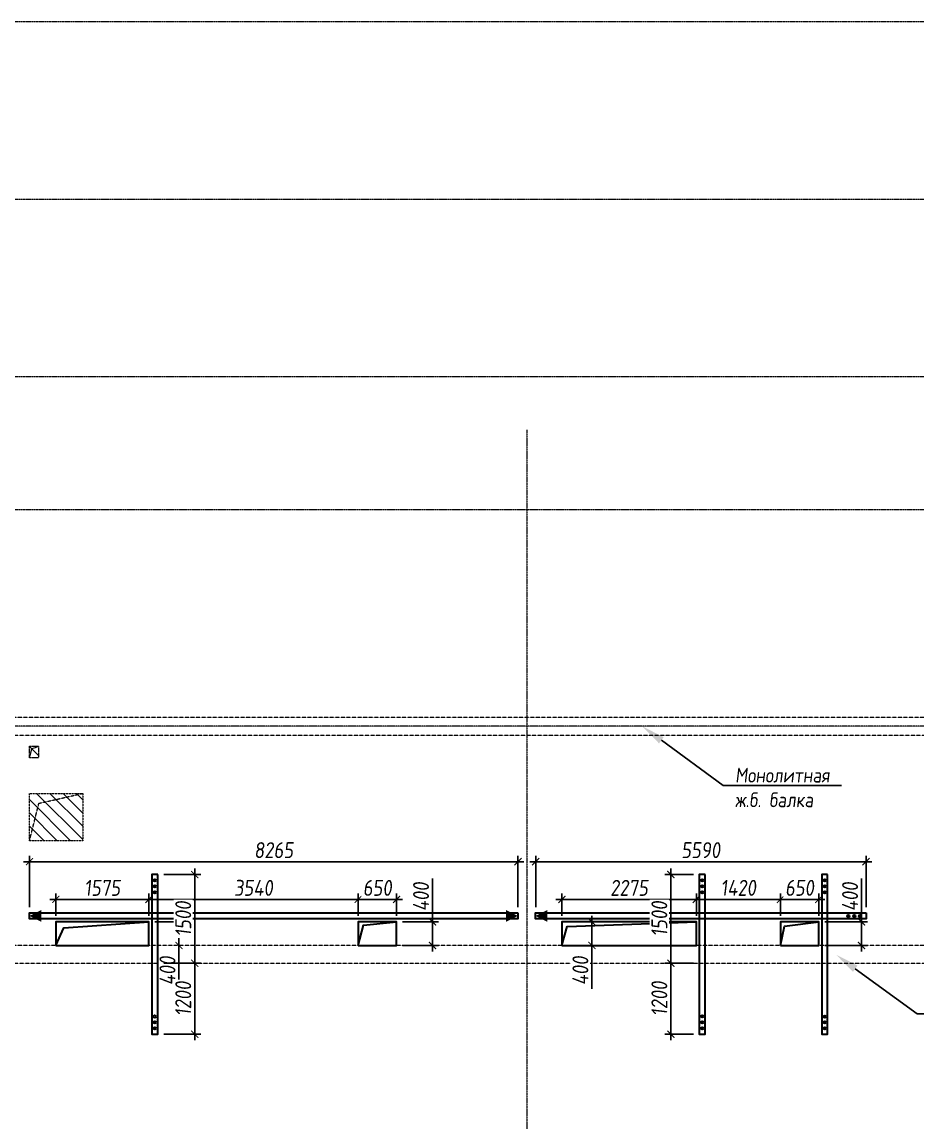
# Model space of a CAD drawing. Header units: millimetres. Extents: x -233751 to 529254, y -907864 to 285890.
# Drawn here: x 220613 to 235759, y 75992 to 94601 of the extents above; entities that cross this region are included whole.
import ezdxf
from ezdxf import colors
from ezdxf.entities.mleader import LeaderData, LeaderLine
from ezdxf.math import Vec2, Vec3

# ---------------------------------------------------------------- set-up
doc = ezdxf.new("R2010")
doc.units = ezdxf.units.MM
doc.linetypes.add('ADSK_Штриховая_ш2 п1', pattern=[3, 2, -1])
doc.linetypes.add('осевая', pattern=[2, 1.25, -0.25, 0.25, -0.25])
doc.layers.get('0').update_dxf_attribs({"lineweight": 30})
doc.layers.get('Defpoints').update_dxf_attribs({"lineweight": 0})
for name, color, linetype, lineweight in [('КР_БалкиЖБ', 7, 'ADSK_Штриховая_ш2 п1', 5), ('КР_Металл', 3, 'Continuous', 30), ('КР_Новые отверстия', 5, 'Continuous', 30), ('КР_Оси', 7, 'Continuous', 5), ('КР_Размеры отверстия', 7, 'Continuous', 5), ('КР_Размеры усиление', 1, 'Continuous', 5), ('КР_Сущ отверстия', 6, 'Continuous', 15), ('КР_Тонкая', 250, 'Continuous', 0)]:
    doc.layers.add(name, color=color, linetype=linetype, lineweight=lineweight)
doc.styles.add('ISOCPEUR', font='isocpeur.ttf', dxfattribs={"width": 0.85, "oblique": 7})
doc.dimstyles.new('R_100', dxfattribs={"dimtxt": 270, "dimasz": 120, "dimexe": 100, "dimexo": 100, "dimgap": 60, "dimtad": 1, "dimdec": 0, "dimrnd": 5, "dimzin": 0, "dimdsep": 46, "dimtxsty": 'ISOCPEUR', "dimblk": 'ARCHTICK', "dimcen": 0, "dimdle": 100, "dimclrd": 256, "dimclre": 256, "dimclrt": 256, "dimadec": 0, "dimazin": 0, "dimtfac": 2, "dimtdec": 0, "dimtmove": 0, "dimatfit": 3, "dimfxl": 1, "dimtvp": 3, "dimtfill": 1, "dimtolj": 1, "dimtzin": 0, "dimarcsym": 0})

# ---------------------------------------------------------------- blocks, each defined once
blk = doc.blocks.new('*U2012')
at = {"color": 0, "linetype": 'ByBlock', "lineweight": -2, "ltscale": 10}
blk.add_line((0, 0), (-74924, 0), dxfattribs=at)
blk = doc.blocks.new('*U2013')
at = {"color": 0, "linetype": 'ByBlock', "lineweight": -2, "ltscale": 10}
blk.add_line((0, 0), (-74924, 0), dxfattribs=at)
blk = doc.blocks.new('*U2014')
at = {"color": 0, "linetype": 'ByBlock', "lineweight": -2, "ltscale": 10}
blk.add_line((0, 0), (-74924, 0), dxfattribs=at)
blk = doc.blocks.new('*U2015')
at = {"color": 0, "linetype": 'ByBlock', "lineweight": -2, "ltscale": 10}
blk.add_line((0, 0), (-74924, 0), dxfattribs=at)
blk = doc.blocks.new('*U2016')
at = {"color": 0, "linetype": 'ByBlock', "lineweight": -2, "ltscale": 10}
blk.add_line((0, 0), (-74924, 0), dxfattribs=at)
blk = doc.blocks.new('*U2024')
at = {"color": 0, "linetype": 'ByBlock', "lineweight": -2, "ltscale": 10}
blk.add_line((0, 0), (0, -34307), dxfattribs=at)
blk = doc.blocks.new('_ArchTick')
at = {"color": 0, "linetype": 'ByBlock', "const_width": 0.15}
blk.add_lwpolyline([(-0.5, -0.5), (0.5, 0.5)], dxfattribs=at)
blk = doc.blocks.new('*D612')
at = {"layer": 'Defpoints', "color": 0, "transparency": 16777216}
for p in [(222761, 79758), (221186, 79378), (222761, 79378)]:
    blk.add_point(p, dxfattribs=at)
at = {"layer": 'КР_Размеры отверстия', "lineweight": -2, "transparency": 16777216}
for p, q in [((221186, 79478), (221186, 79858)), ((222761, 79478), (222761, 79858)), ((221086, 79758), (222861, 79758))]:
    blk.add_line(p, q, dxfattribs=at)
at = {"layer": 'КР_Размеры отверстия', "lineweight": -2, "transparency": 16777216, "xscale": 120, "yscale": 120, "zscale": 120, "rotation": 180}
blk.add_blockref('_ArchTick', (221186, 79758), dxfattribs=at)
at = {"layer": 'КР_Размеры отверстия', "lineweight": -2, "transparency": 16777216, "xscale": 120, "yscale": 120, "zscale": 120}
blk.add_blockref('_ArchTick', (222761, 79758), dxfattribs=at)
at = {"layer": 'КР_Размеры отверстия', "transparency": 16777216, "insert": (221973, 79953), "char_height": 270, "attachment_point": 5, "style": 'ISOCPEUR', "bg_fill": 3, "box_fill_scale": 1.1, "bg_fill_color": 256, "bg_fill_true_color": 13158600, "bg_fill_transparency": 0}
blk.add_mtext('\\A1;1575', dxfattribs=at)
blk = doc.blocks.new('*D613')
at = {"layer": 'Defpoints', "color": 0, "transparency": 16777216}
for p in [(222761, 79758), (222761, 79378), (226302, 79378)]:
    blk.add_point(p, dxfattribs=at)
at = {"layer": 'КР_Размеры отверстия', "lineweight": -2, "transparency": 16777216}
for p, q in [((222761, 79478), (222761, 79858)), ((226302, 79478), (226302, 79858)), ((226402, 79758), (222661, 79758))]:
    blk.add_line(p, q, dxfattribs=at)
at = {"layer": 'КР_Размеры отверстия', "lineweight": -2, "transparency": 16777216, "xscale": 120, "yscale": 120, "zscale": 120, "rotation": 180}
blk.add_blockref('_ArchTick', (222761, 79758), dxfattribs=at)
at = {"layer": 'КР_Размеры отверстия', "lineweight": -2, "transparency": 16777216, "xscale": 120, "yscale": 120, "zscale": 120}
blk.add_blockref('_ArchTick', (226302, 79758), dxfattribs=at)
at = {"layer": 'КР_Размеры отверстия', "transparency": 16777216, "insert": (224531, 79953), "char_height": 270, "attachment_point": 5, "style": 'ISOCPEUR', "bg_fill": 3, "box_fill_scale": 1.1, "bg_fill_color": 256, "bg_fill_true_color": 13158600, "bg_fill_transparency": 0}
blk.add_mtext('\\A1;3540', dxfattribs=at)
blk = doc.blocks.new('*D614')
at = {"layer": 'Defpoints', "color": 0, "transparency": 16777216}
for p in [(226302, 79378), (226952, 79378)]:
    blk.add_point(p, dxfattribs=at)
at = {"layer": 'КР_Размеры отверстия', "lineweight": -2, "transparency": 16777216}
for p, q in [((226302, 79478), (226302, 79858)), ((226952, 79478), (226952, 79858)), ((226202, 79758), (227052, 79758))]:
    blk.add_line(p, q, dxfattribs=at)
at = {"layer": 'КР_Размеры отверстия', "lineweight": -2, "transparency": 16777216, "xscale": 120, "yscale": 120, "zscale": 120, "rotation": 180}
blk.add_blockref('_ArchTick', (226302, 79758), dxfattribs=at)
at = {"layer": 'КР_Размеры отверстия', "lineweight": -2, "transparency": 16777216, "xscale": 120, "yscale": 120, "zscale": 120}
blk.add_blockref('_ArchTick', (226952, 79758), dxfattribs=at)
at = {"layer": 'КР_Размеры отверстия', "transparency": 16777216, "insert": (226627, 79953), "char_height": 270, "attachment_point": 5, "style": 'ISOCPEUR', "bg_fill": 3, "box_fill_scale": 1.1, "bg_fill_color": 256, "bg_fill_true_color": 13158600, "bg_fill_transparency": 0}
blk.add_mtext('\\A1;650', dxfattribs=at)
at = {"layer": 'Defpoints', "color": 0, "transparency": 16777216}
blk.add_point((226952, 79758), dxfattribs=at)
blk = doc.blocks.new('*D615')
at = {"layer": 'Defpoints', "color": 0, "transparency": 16777216}
for p in [(232025, 79758), (229750, 79378), (232025, 79378)]:
    blk.add_point(p, dxfattribs=at)
at = {"layer": 'КР_Размеры отверстия', "lineweight": -2, "transparency": 16777216}
for p, q in [((229750, 79478), (229750, 79858)), ((232025, 79478), (232025, 79858)), ((229650, 79758), (232125, 79758))]:
    blk.add_line(p, q, dxfattribs=at)
at = {"layer": 'КР_Размеры отверстия', "lineweight": -2, "transparency": 16777216, "xscale": 120, "yscale": 120, "zscale": 120, "rotation": 180}
blk.add_blockref('_ArchTick', (229750, 79758), dxfattribs=at)
at = {"layer": 'КР_Размеры отверстия', "lineweight": -2, "transparency": 16777216, "xscale": 120, "yscale": 120, "zscale": 120}
blk.add_blockref('_ArchTick', (232025, 79758), dxfattribs=at)
at = {"layer": 'КР_Размеры отверстия', "transparency": 16777216, "insert": (230888, 79953), "char_height": 270, "attachment_point": 5, "style": 'ISOCPEUR', "bg_fill": 3, "box_fill_scale": 1.1, "bg_fill_color": 256, "bg_fill_true_color": 13158600, "bg_fill_transparency": 0}
blk.add_mtext('\\A1;2275', dxfattribs=at)
blk = doc.blocks.new('*D616')
at = {"layer": 'Defpoints', "color": 0, "transparency": 16777216}
for p in [(233447, 79758), (232025, 79378), (233447, 79378)]:
    blk.add_point(p, dxfattribs=at)
at = {"layer": 'КР_Размеры отверстия', "lineweight": -2, "transparency": 16777216}
for p, q in [((232025, 79478), (232025, 79858)), ((233447, 79478), (233447, 79858)), ((231925, 79758), (233547, 79758))]:
    blk.add_line(p, q, dxfattribs=at)
at = {"layer": 'КР_Размеры отверстия', "lineweight": -2, "transparency": 16777216, "xscale": 120, "yscale": 120, "zscale": 120, "rotation": 180}
blk.add_blockref('_ArchTick', (232025, 79758), dxfattribs=at)
at = {"layer": 'КР_Размеры отверстия', "lineweight": -2, "transparency": 16777216, "xscale": 120, "yscale": 120, "zscale": 120}
blk.add_blockref('_ArchTick', (233447, 79758), dxfattribs=at)
at = {"layer": 'КР_Размеры отверстия', "transparency": 16777216, "insert": (232736, 79953), "char_height": 270, "attachment_point": 5, "style": 'ISOCPEUR', "bg_fill": 3, "box_fill_scale": 1.1, "bg_fill_color": 256, "bg_fill_true_color": 13158600, "bg_fill_transparency": 0}
blk.add_mtext('\\A1;1420', dxfattribs=at)
blk = doc.blocks.new('*D617')
at = {"layer": 'Defpoints', "color": 0, "transparency": 16777216}
for p in [(233447, 79378), (234097, 79378)]:
    blk.add_point(p, dxfattribs=at)
at = {"layer": 'КР_Размеры отверстия', "lineweight": -2, "transparency": 16777216}
for p, q in [((233447, 79478), (233447, 79858)), ((234097, 79478), (234097, 79858)), ((233347, 79758), (234197, 79758))]:
    blk.add_line(p, q, dxfattribs=at)
at = {"layer": 'КР_Размеры отверстия', "lineweight": -2, "transparency": 16777216, "xscale": 120, "yscale": 120, "zscale": 120, "rotation": 180}
blk.add_blockref('_ArchTick', (233447, 79758), dxfattribs=at)
at = {"layer": 'КР_Размеры отверстия', "lineweight": -2, "transparency": 16777216, "xscale": 120, "yscale": 120, "zscale": 120}
blk.add_blockref('_ArchTick', (234097, 79758), dxfattribs=at)
at = {"layer": 'КР_Размеры отверстия', "transparency": 16777216, "insert": (233772, 79953), "char_height": 270, "attachment_point": 5, "style": 'ISOCPEUR', "bg_fill": 3, "box_fill_scale": 1.1, "bg_fill_color": 256, "bg_fill_true_color": 13158600, "bg_fill_transparency": 0}
blk.add_mtext('\\A1;650', dxfattribs=at)
at = {"layer": 'Defpoints', "color": 0, "transparency": 16777216}
blk.add_point((234097, 79758), dxfattribs=at)
blk = doc.blocks.new('*D649')
at = {"layer": 'Defpoints', "color": 0, "transparency": 16777216}
for p in [(234097, 79378), (234821, 79378), (234097, 78978)]:
    blk.add_point(p, dxfattribs=at)
at = {"layer": 'КР_Размеры отверстия', "lineweight": -2, "transparency": 16777216}
for p, q in [((234821, 79378), (234821, 80110)), ((234197, 79378), (234921, 79378)), ((234821, 78878), (234821, 79378)), ((234197, 78978), (234921, 78978))]:
    blk.add_line(p, q, dxfattribs=at)
at = {"layer": 'КР_Размеры отверстия', "lineweight": -2, "transparency": 16777216, "xscale": 120, "yscale": 120, "zscale": 120}
for p, rotation in [((234821, 79378), 90), ((234821, 78978), 270)]:
    blk.add_blockref('_ArchTick', p, dxfattribs=dict(at, rotation=rotation))
at = {"layer": 'КР_Размеры отверстия', "transparency": 16777216, "insert": (234626, 79804), "char_height": 270, "attachment_point": 5, "rotation": 90, "style": 'ISOCPEUR', "bg_fill": 3, "box_fill_scale": 1.1, "bg_fill_color": 256, "bg_fill_true_color": 13158600, "bg_fill_transparency": 0}
blk.add_mtext('\\A1;400', dxfattribs=at)
blk = doc.blocks.new('*D650')
at = {"layer": 'Defpoints', "color": 0, "transparency": 16777216}
for p in [(229750, 79378), (229750, 78978), (230258, 78978)]:
    blk.add_point(p, dxfattribs=at)
at = {"layer": 'КР_Размеры отверстия', "lineweight": -2, "transparency": 16777216}
for p, q in [((230258, 79478), (230258, 78978)), ((229850, 79378), (230358, 79378)), ((229850, 78978), (230358, 78978)), ((230258, 78978), (230258, 78246))]:
    blk.add_line(p, q, dxfattribs=at)
at = {"layer": 'КР_Размеры отверстия', "lineweight": -2, "transparency": 16777216, "xscale": 120, "yscale": 120, "zscale": 120}
for p, rotation in [((230258, 79378), 90), ((230258, 78978), 270)]:
    blk.add_blockref('_ArchTick', p, dxfattribs=dict(at, rotation=rotation))
at = {"layer": 'КР_Размеры отверстия', "transparency": 16777216, "insert": (230063, 78552), "char_height": 270, "attachment_point": 5, "rotation": 90, "style": 'ISOCPEUR', "bg_fill": 3, "box_fill_scale": 1.1, "bg_fill_color": 256, "bg_fill_true_color": 13158600, "bg_fill_transparency": 0}
blk.add_mtext('\\A1;400', dxfattribs=at)
blk = doc.blocks.new('*D651')
at = {"layer": 'Defpoints', "color": 0, "transparency": 16777216}
for p in [(226952, 79378), (227561, 79378), (226952, 78978)]:
    blk.add_point(p, dxfattribs=at)
at = {"layer": 'КР_Размеры отверстия', "lineweight": -2, "transparency": 16777216}
for p, q in [((227561, 79378), (227561, 80110)), ((227052, 79378), (227661, 79378)), ((227561, 78878), (227561, 79378)), ((227052, 78978), (227661, 78978))]:
    blk.add_line(p, q, dxfattribs=at)
at = {"layer": 'КР_Размеры отверстия', "lineweight": -2, "transparency": 16777216, "xscale": 120, "yscale": 120, "zscale": 120}
for p, rotation in [((227561, 79378), 90), ((227561, 78978), 270)]:
    blk.add_blockref('_ArchTick', p, dxfattribs=dict(at, rotation=rotation))
at = {"layer": 'КР_Размеры отверстия', "transparency": 16777216, "insert": (227366, 79804), "char_height": 270, "attachment_point": 5, "rotation": 90, "style": 'ISOCPEUR', "bg_fill": 3, "box_fill_scale": 1.1, "bg_fill_color": 256, "bg_fill_true_color": 13158600, "bg_fill_transparency": 0}
blk.add_mtext('\\A1;400', dxfattribs=at)
blk = doc.blocks.new('*D652')
at = {"layer": 'Defpoints', "color": 0, "transparency": 16777216}
for p in [(222761, 79378), (223270, 78978), (223270, 78978)]:
    blk.add_point(p, dxfattribs=at)
at = {"layer": 'КР_Размеры отверстия', "lineweight": -2, "transparency": 16777216}
for p, q in [((223270, 79478), (223270, 78978)), ((222861, 79378), (223370, 79378)), ((223270, 78978), (223270, 78245))]:
    blk.add_line(p, q, dxfattribs=at)
at = {"layer": 'КР_Размеры отверстия', "lineweight": -2, "transparency": 16777216, "xscale": 120, "yscale": 120, "zscale": 120}
for p, rotation in [((223270, 79378), 90), ((223270, 78978), 270)]:
    blk.add_blockref('_ArchTick', p, dxfattribs=dict(at, rotation=rotation))
at = {"layer": 'КР_Размеры отверстия', "transparency": 16777216, "insert": (223075, 78551), "char_height": 270, "attachment_point": 5, "rotation": 90, "style": 'ISOCPEUR', "bg_fill": 3, "box_fill_scale": 1.1, "bg_fill_color": 256, "bg_fill_true_color": 13158600, "bg_fill_transparency": 0}
blk.add_mtext('\\A1;400', dxfattribs=at)
blk = doc.blocks.new('*D1266')
at = {"layer": 'Defpoints', "color": 0, "transparency": 16777216}
for p in [(232075, 80179), (231594, 78678), (232075, 78678)]:
    blk.add_point(p, dxfattribs=at)
at = {"layer": 'КР_Размеры усиление', "color": 3, "lineweight": -2, "transparency": 16777216}
for p, q in [((231594, 80279), (231594, 78578)), ((231975, 80179), (231494, 80179)), ((231975, 78678), (231494, 78678))]:
    blk.add_line(p, q, dxfattribs=at)
at = {"layer": 'КР_Размеры усиление', "color": 3, "lineweight": -2, "transparency": 16777216, "xscale": 120, "yscale": 120, "zscale": 120}
for p, rotation in [((231594, 80179), 90), ((231594, 78678), 270)]:
    blk.add_blockref('_ArchTick', p, dxfattribs=dict(at, rotation=rotation))
at = {"layer": 'КР_Размеры усиление', "color": 3, "transparency": 16777216, "insert": (231399, 79429), "char_height": 270, "attachment_point": 5, "rotation": 90, "style": 'ISOCPEUR', "bg_fill": 3, "box_fill_scale": 1.1, "bg_fill_color": 256, "bg_fill_true_color": 13158600, "bg_fill_transparency": 0}
blk.add_mtext('\\A1;1500', dxfattribs=at)
blk = doc.blocks.new('*D1267')
at = {"layer": 'Defpoints', "color": 0, "transparency": 16777216}
for p in [(222911, 80178), (222911, 78678), (223537, 78678)]:
    blk.add_point(p, dxfattribs=at)
at = {"layer": 'КР_Размеры усиление', "color": 3, "lineweight": -2, "transparency": 16777216}
for p, q in [((223537, 80278), (223537, 78578)), ((223011, 80178), (223637, 80178)), ((223011, 78678), (223637, 78678))]:
    blk.add_line(p, q, dxfattribs=at)
at = {"layer": 'КР_Размеры усиление', "color": 3, "lineweight": -2, "transparency": 16777216, "xscale": 120, "yscale": 120, "zscale": 120}
for p, rotation in [((223537, 80178), 90), ((223537, 78678), 270)]:
    blk.add_blockref('_ArchTick', p, dxfattribs=dict(at, rotation=rotation))
at = {"layer": 'КР_Размеры усиление', "color": 3, "transparency": 16777216, "insert": (223342, 79428), "char_height": 270, "attachment_point": 5, "rotation": 90, "style": 'ISOCPEUR', "bg_fill": 3, "box_fill_scale": 1.1, "bg_fill_color": 256, "bg_fill_true_color": 13158600, "bg_fill_transparency": 0}
blk.add_mtext('\\A1;1500', dxfattribs=at)
blk = doc.blocks.new('*D1251')
at = {"layer": 'Defpoints', "color": 0, "transparency": 16777216}
for p in [(229006, 80396), (220741, 79528), (229006, 79528)]:
    blk.add_point(p, dxfattribs=at)
at = {"layer": 'КР_Размеры усиление', "color": 1, "lineweight": -2, "transparency": 16777216}
for p, q in [((220641, 80396), (229106, 80396)), ((220741, 79628), (220741, 80496)), ((229006, 79628), (229006, 80496))]:
    blk.add_line(p, q, dxfattribs=at)
at = {"layer": 'КР_Размеры усиление', "color": 1, "lineweight": -2, "transparency": 16777216, "xscale": 120, "yscale": 120, "zscale": 120, "rotation": 180}
blk.add_blockref('_ArchTick', (220741, 80396), dxfattribs=at)
at = {"layer": 'КР_Размеры усиление', "color": 1, "lineweight": -2, "transparency": 16777216, "xscale": 120, "yscale": 120, "zscale": 120}
blk.add_blockref('_ArchTick', (229006, 80396), dxfattribs=at)
at = {"layer": 'КР_Размеры усиление', "color": 1, "transparency": 16777216, "insert": (224873, 80591), "char_height": 270, "attachment_point": 5, "style": 'ISOCPEUR', "bg_fill": 3, "box_fill_scale": 1.1, "bg_fill_color": 256, "bg_fill_true_color": 13158600, "bg_fill_transparency": 0}
blk.add_mtext('\\A1;8265', dxfattribs=at)
blk = doc.blocks.new('*D1252')
at = {"layer": 'Defpoints', "color": 0, "transparency": 16777216}
for p in [(234897, 80396), (229306, 79528), (234897, 79528)]:
    blk.add_point(p, dxfattribs=at)
at = {"layer": 'КР_Размеры усиление', "color": 1, "lineweight": -2, "transparency": 16777216}
for p, q in [((229206, 80396), (234997, 80396)), ((229306, 79628), (229306, 80496)), ((234897, 79628), (234897, 80496))]:
    blk.add_line(p, q, dxfattribs=at)
at = {"layer": 'КР_Размеры усиление', "color": 1, "lineweight": -2, "transparency": 16777216, "xscale": 120, "yscale": 120, "zscale": 120, "rotation": 180}
blk.add_blockref('_ArchTick', (229306, 80396), dxfattribs=at)
at = {"layer": 'КР_Размеры усиление', "color": 1, "lineweight": -2, "transparency": 16777216, "xscale": 120, "yscale": 120, "zscale": 120}
blk.add_blockref('_ArchTick', (234897, 80396), dxfattribs=at)
at = {"layer": 'КР_Размеры усиление', "color": 1, "transparency": 16777216, "insert": (232101, 80591), "char_height": 270, "attachment_point": 5, "style": 'ISOCPEUR', "bg_fill": 3, "box_fill_scale": 1.1, "bg_fill_color": 256, "bg_fill_true_color": 13158600, "bg_fill_transparency": 0}
blk.add_mtext('\\A1;5590', dxfattribs=at)
blk = doc.blocks.new('*D1255')
at = {"layer": 'Defpoints', "color": 0, "transparency": 16777216}
for p in [(232075, 78678), (231594, 77477), (232075, 77477)]:
    blk.add_point(p, dxfattribs=at)
at = {"layer": 'КР_Размеры усиление', "color": 3, "lineweight": -2, "transparency": 16777216}
for p, q in [((231594, 78778), (231594, 77377)), ((231975, 78678), (231494, 78678)), ((231975, 77477), (231494, 77477))]:
    blk.add_line(p, q, dxfattribs=at)
at = {"layer": 'КР_Размеры усиление', "color": 3, "lineweight": -2, "transparency": 16777216, "xscale": 120, "yscale": 120, "zscale": 120}
for p, rotation in [((231594, 78678), 90), ((231594, 77477), 270)]:
    blk.add_blockref('_ArchTick', p, dxfattribs=dict(at, rotation=rotation))
at = {"layer": 'КР_Размеры усиление', "color": 3, "transparency": 16777216, "insert": (231399, 78078), "char_height": 270, "attachment_point": 5, "rotation": 90, "style": 'ISOCPEUR', "bg_fill": 3, "box_fill_scale": 1.1, "bg_fill_color": 256, "bg_fill_true_color": 13158600, "bg_fill_transparency": 0}
blk.add_mtext('\\A1;1200', dxfattribs=at)
blk = doc.blocks.new('*D1256')
at = {"layer": 'Defpoints', "color": 0, "transparency": 16777216}
for p in [(222911, 78678), (222911, 77477), (223537, 77477)]:
    blk.add_point(p, dxfattribs=at)
at = {"layer": 'КР_Размеры усиление', "color": 3, "lineweight": -2, "transparency": 16777216}
for p, q in [((223537, 78778), (223537, 77377)), ((223011, 78678), (223637, 78678)), ((223011, 77477), (223637, 77477))]:
    blk.add_line(p, q, dxfattribs=at)
at = {"layer": 'КР_Размеры усиление', "color": 3, "lineweight": -2, "transparency": 16777216, "xscale": 120, "yscale": 120, "zscale": 120}
for p, rotation in [((223537, 78678), 90), ((223537, 77477), 270)]:
    blk.add_blockref('_ArchTick', p, dxfattribs=dict(at, rotation=rotation))
at = {"layer": 'КР_Размеры усиление', "color": 3, "transparency": 16777216, "insert": (223342, 78077), "char_height": 270, "attachment_point": 5, "rotation": 90, "style": 'ISOCPEUR', "bg_fill": 3, "box_fill_scale": 1.1, "bg_fill_color": 256, "bg_fill_true_color": 13158600, "bg_fill_transparency": 0}
blk.add_mtext('\\A1;1200', dxfattribs=at)

msp = doc.modelspace()

# ---------------------------------------------------------------- hatches: boundary and pattern name
at = {"layer": 'КР_Металл', "lineweight": 5}
h = msp.add_hatch(color=6, dxfattribs=at)
h.dxf.hatch_style = 1
h.paths.add_polyline_path([(220740.6, 79478.5), (220940.6, 79578.5), (220940.6, 79378.5)])
h = msp.add_hatch(color=6, dxfattribs=at)
h.dxf.hatch_style = 1
h.paths.add_polyline_path([(229305.5, 79478.5), (229505.5, 79578.5), (229505.5, 79378.5)])
at = {"layer": 'КР_Сущ отверстия'}
h = msp.add_hatch(dxfattribs=at)
h.set_pattern_fill('ANSI31', scale=50, angle=90)
h.paths.add_polyline_path([(220890.6, 82350.7), (220740.6, 82350.7), (220740.6, 82150.7), (220890.6, 82150.7)])
h = msp.add_hatch(dxfattribs=at)
h.set_pattern_fill('ANSI31', scale=50, angle=90)
h.paths.add_polyline_path([(221640.6, 80750.7), (221640.6, 81550.7), (220740.6, 81550.7), (220740.6, 80750.7)])

# ---------------------------------------------------------------- linework, layer by layer
at = {"layer": 'КР_БалкиЖБ', "ltscale": 2}
for points in [[(212175.6, 82535.7), (246375.6, 82535.7), (246375.6, 82835.7), (212175.6, 82835.7)], [(212175.6, 78677.5), (246375.6, 78677.5), (246375.6, 78977.5), (212175.6, 78977.5)]]:
    msp.add_lwpolyline(points, close=True, dxfattribs=at)
at = {"layer": 'КР_Металл'}
for centre in [(222860.6, 77776.6), (232125.5, 77777.5), (234197, 77776.5), (222860.6, 77676.6), (232125.5, 77677.5), (234197, 77676.5), (222860.6, 77576.6), (232125.5, 77577.5), (234197, 77576.5)]:
    msp.add_circle(centre, 20, dxfattribs=at)
at = {"layer": 'КР_Новые отверстия'}
for points in [[(221185.6, 78977.5), (222760.6, 78977.5), (222760.6, 79377.5), (221185.6, 79377.5)], [(226301.9, 78977.5), (226952, 78977.5), (226952, 79377.5), (226301.9, 79377.5)], [(229750.5, 78978.5), (232025.5, 78978.5), (232025.5, 79378.5), (229750.5, 79378.5)], [(233446.9, 78977.5), (234097, 78977.5), (234097, 79377.5), (233446.9, 79377.5)]]:
    msp.add_lwpolyline(points, close=True, dxfattribs=at)
msp.add_lwpolyline([(233446.9, 78977.5), (233515.3, 79306.1), (234097, 79377.5)], dxfattribs=at)
at = {"layer": 'КР_Сущ отверстия', "linetype": 'ADSK_Штриховая_ш2 п1', "ltscale": 0.3}
msp.add_lwpolyline([(220740.6, 82350.7), (220890.6, 82350.7), (220890.6, 82150.7), (220740.6, 82150.7)], close=True, dxfattribs=at)
msp.add_lwpolyline([(220740.6, 82150.7), (220780.1, 82305.7), (220890.6, 82350.7)], dxfattribs=at)
at = {"layer": 'КР_Сущ отверстия', "linetype": 'ADSK_Штриховая_ш2 п1'}
msp.add_lwpolyline([(220740.6, 81550.7), (221640.6, 81550.7), (221640.6, 80750.7), (220740.6, 80750.7)], close=True, dxfattribs=at)
msp.add_lwpolyline([(220740.6, 80750.7), (220899.3, 81382.9), (221640.6, 81550.7)], dxfattribs=at)

# ---------------------------------------------------------------- block references
at = {"layer": 'КР_Оси', "linetype": 'осевая'}
for name, p in [('*U2016', (266044, 94600.7)), ('*U2015', (266044, 91600.7)), ('*U2014', (266044, 88600.7)), ('*U2024', (229155.6, 87701.9)), ('*U2013', (266044, 86350.7)), ('*U2012', (266044, 82685.7))]:
    msp.add_blockref(name, p, dxfattribs=at)

# ---------------------------------------------------------------- leaders
at = {"layer": 'КР_Тонкая', "lineweight": 5}
ml = msp.add_multileader_mtext('Standard', dxfattribs=at)
ml.set_content('Монолитная\\Pж.б. балка', color=256, style='ISOCPEUR')
ml.set_leader_properties()
ml.build(insert=Vec2(0, 0))
ml.multileader.update_dxf_attribs({"has_dogleg": 0, "text_left_attachment_type": 6, "text_right_attachment_type": 6, "arrow_head_size": 400, "scale": 100})
ctx = ml.context
ctx.base_point, ctx.scale, ctx.char_height, ctx.arrow_head_size, ctx.landing_gap_size, ctx.plane_origin = Vec3(232481.1, 81684.4), 100, 250, 400, 200, Vec3(231109.7, 82685.7)
ctx.left_attachment, ctx.right_attachment = 6, 6
notes = []
notes.append((ctx, [(0, (1, 1, 0), (231681.1, 81684.4), (1, 0), 800, [(0, [(231109.7, 82685.7)], 0, [])])]))
ctx.mtext.insert, ctx.mtext.flow_direction = Vec3(232681.1, 81984.4), 5
for ctx, leaders in notes:
    for number, flags, end, landing, length, lines in leaders:
        leader = LeaderData()
        leader.index, (leader.has_last_leader_line, leader.has_dogleg_vector, leader.attachment_direction) = number, flags
        leader.last_leader_point, leader.dogleg_vector, leader.dogleg_length = Vec3(end), Vec3(landing), length
        for number, points, colour, breaks in lines:
            line = LeaderLine()
            line.index, line.vertices, line.color, line.breaks = number, Vec3.list(points), colors.encode_raw_color(colour), breaks
            leader.lines.append(line)
        ctx.leaders.append(leader)

# ---------------------------------------------------------------- next in the draw order: dimensions: what is measured, and where the dimension line sits
at = {"layer": 'КР_Размеры отверстия'}
for base, p1, p2, picture, middle in [((222760.6, 79757.5), (221185.6, 79377.5), (222760.6, 79377.5), '*D612', (221973.1, 79952.5)), ((232025.5, 79757.5), (229750.5, 79378.5), (232025.5, 79378.5), '*D615', (230888, 79952.5))]:
    dim = msp.add_linear_dim(base=base, p1=p1, p2=p2, dimstyle='R_100', override={"dimpost": '\\X'}, dxfattribs=at)
    dim.commit()
    dim.dimension.update_dxf_attribs({"geometry": picture, "text_midpoint": middle})

# ---------------------------------------------------------------- next in the draw order: dimensions: what is measured, and where the dimension line sits
for base, p1, p2, picture, middle in [((222760.6, 79757.5), (226301.9, 79377.5), (222760.6, 79377.5), '*D613', (224531.2, 79952.5)), ((233446.9, 79757.5), (232025.5, 79378.5), (233446.9, 79377.5), '*D616', (232736.2, 79952.5))]:
    dim = msp.add_linear_dim(base=base, p1=p1, p2=p2, dimstyle='R_100', override={"dimpost": '\\X'}, dxfattribs=at)
    dim.commit()
    dim.dimension.update_dxf_attribs({"geometry": picture, "text_midpoint": middle})
dim = msp.add_linear_dim(base=(230257.8, 78978.5), p1=(229750.5, 79378.5), p2=(229750.5, 78978.5), angle=90, dimstyle='R_100', override={"dimpost": '\\X'}, dxfattribs=at)
dim.commit()
dim.dimension.update_dxf_attribs({"geometry": '*D650', "text_midpoint": (230062.8, 78552.4)})

# ---------------------------------------------------------------- next in the draw order: linework, layer by layer
at = {"layer": 'КР_Металл'}
msp.add_lwpolyline([(232175.5, 80179.3), (232075.5, 80179.3), (232075.5, 77477.5), (232175.5, 77477.5)], close=True, dxfattribs=at)
for centre in [(222860.6, 80078.5), (232125.5, 80079.3), (222860.6, 79978.5), (222860.6, 79878.5), (232125.5, 79979.3), (232125.5, 79879.3)]:
    msp.add_circle(centre, 20, dxfattribs=at)
at = {"layer": 'КР_Новые отверстия'}
msp.add_lwpolyline([(229750.5, 78978.5), (229839.1, 79299.7), (232025.5, 79378.5)], dxfattribs=at)

# ---------------------------------------------------------------- next in the draw order: dimensions: what is measured, and where the dimension line sits
at = {"layer": 'КР_Размеры отверстия'}
for base, p1, p2, picture, middle in [((226952, 79757.5), (226301.9, 79377.5), (226952, 79377.5), '*D614', (226627, 79952.5)), ((234097, 79757.5), (233446.9, 79377.5), (234097, 79377.5), '*D617', (233772, 79952.5))]:
    dim = msp.add_linear_dim(base=base, p1=p1, p2=p2, dimstyle='R_100', override={"dimpost": '\\X'}, dxfattribs=at)
    dim.commit()
    dim.dimension.update_dxf_attribs({"geometry": picture, "text_midpoint": middle})
dim = msp.add_linear_dim(base=(223270.4, 78977.5), p1=(222760.6, 79377.5), p2=(223270.4, 78977.5), angle=270, dimstyle='R_100', override={"dimpost": '\\X'}, dxfattribs=at)
dim.commit()
dim.dimension.update_dxf_attribs({"geometry": '*D652', "text_midpoint": (223075.4, 78551.5)})

# ---------------------------------------------------------------- next in the draw order: linework, layer by layer
at = {"layer": 'КР_Металл'}
msp.add_lwpolyline([(222910.6, 80178.5), (222810.6, 80178.5), (222810.6, 77476.6), (222910.6, 77476.6)], close=True, dxfattribs=at)
at = {"layer": 'КР_Новые отверстия'}
msp.add_lwpolyline([(221185.6, 78977.5), (221323.4, 79277.1), (222760.6, 79377.5)], dxfattribs=at)

# ---------------------------------------------------------------- next in the draw order: dimensions: what is measured, and where the dimension line sits
at = {"layer": 'КР_Размеры отверстия'}
for base, p1, p2, angle, picture, middle in [((227560.7, 79377.5), (226952, 78977.5), (226952, 79377.5), 270, '*D651', (227365.7, 79803.6)), ((234821.4, 79377.5), (234097, 78977.5), (234097, 79377.5), 90, '*D649', (234626.4, 79803.6))]:
    dim = msp.add_linear_dim(base=base, p1=p1, p2=p2, angle=angle, dimstyle='R_100', override={"dimpost": '\\X'}, dxfattribs=at)
    dim.commit()
    dim.dimension.update_dxf_attribs({"geometry": picture, "text_midpoint": middle})

# ---------------------------------------------------------------- next in the draw order: linework, layer by layer
at = {"layer": 'КР_Металл', "color": 1}
for points in [[(229005.6, 79528.5), (229005.6, 79428.5), (220740.6, 79428.5), (220740.6, 79528.5)], [(234897, 79528.5), (234897, 79428.5), (229305.5, 79428.5), (229305.5, 79528.5)]]:
    msp.add_lwpolyline(points, close=True, dxfattribs=at)
for centre in [(234597, 79478.5), (234697, 79478.5), (234797, 79478.5)]:
    msp.add_circle(centre, 20, dxfattribs=at)
at = {"layer": 'КР_Новые отверстия'}
msp.add_lwpolyline([(226301.9, 78977.5), (226394.5, 79321.7), (226952, 79377.5)], dxfattribs=at)

# ---------------------------------------------------------------- next in the draw order: leaders
at = {"layer": 'КР_Тонкая'}
ml = msp.add_multileader_mtext('Standard', dxfattribs=at)
ml.set_content('Монолитная\\Pж.б. балка', color=256, style='ISOCPEUR')
ml.set_leader_properties()
ml.build(insert=Vec2(0, 0))
ml.multileader.update_dxf_attribs({"has_dogleg": 0, "text_left_attachment_type": 6, "text_right_attachment_type": 6, "arrow_head_size": 400, "scale": 100})
ctx = ml.context
ctx.base_point, ctx.scale, ctx.char_height, ctx.arrow_head_size, ctx.landing_gap_size, ctx.plane_origin = Vec3(235762.7, 77819.8), 100, 250, 400, 200, Vec3(234391.3, 78821.1)
ctx.left_attachment, ctx.right_attachment = 6, 6
notes = []
notes.append((ctx, [(0, (1, 1, 0), (234962.7, 77819.8), (1, 0), 800, [(0, [(234391.3, 78821.1)], 0, [])])]))
ctx.mtext.insert, ctx.mtext.flow_direction = Vec3(235962.7, 78119.8), 5
for ctx, leaders in notes:
    for number, flags, end, landing, length, lines in leaders:
        leader = LeaderData()
        leader.index, (leader.has_last_leader_line, leader.has_dogleg_vector, leader.attachment_direction) = number, flags
        leader.last_leader_point, leader.dogleg_vector, leader.dogleg_length = Vec3(end), Vec3(landing), length
        for number, points, colour, breaks in lines:
            line = LeaderLine()
            line.index, line.vertices, line.color, line.breaks = number, Vec3.list(points), colors.encode_raw_color(colour), breaks
            leader.lines.append(line)
        ctx.leaders.append(leader)

# ---------------------------------------------------------------- next in the draw order: dimensions: what is measured, and where the dimension line sits
at = {"layer": 'КР_Размеры усиление'}
for p1, p2, distance, picture, middle in [((222910.6, 80178.5), (222910.6, 78677.5), 626.7, '*D1267', (223342.3, 79428)), ((232075.5, 80179.3), (232075.5, 78678.4), -481.7, '*D1266', (231398.8, 79428.9))]:
    dim = msp.add_aligned_dim(p1=p1, p2=p2, distance=distance, dimstyle='R_100', override={"dimpost": '\\X', "dimclrd": 3, "dimclre": 3, "dimclrt": 3}, dxfattribs=at)
    dim.commit()
    dim.dimension.update_dxf_attribs({"geometry": picture, "text_midpoint": middle})

# ---------------------------------------------------------------- next in the draw order: dimensions: what is measured, and where the dimension line sits
for base, p1, p2, angle, override, picture, middle in [((229005.6, 80396.5), (220740.6, 79528.5), (229005.6, 79528.5), 180, {"dimpost": '\\X', "dimclrd": 1, "dimclre": 1, "dimclrt": 1, "dimtmove": 1}, '*D1251', (224873.1, 80591.5)), ((234897.0312, 80396.4516), (229305.549, 79528.4664), (234897.0312, 79528.4664), 180, {"dimpost": '\\X', "dimclrd": 1, "dimclre": 1, "dimclrt": 1, "dimtmove": 1}, '*D1252', (232101.2901, 80591.4516)), ((223537.3, 77476.6), (222910.6, 78677.5), (222910.6, 77476.6), 90, {"dimpost": '\\X', "dimclrd": 3, "dimclre": 3, "dimclrt": 3}, '*D1256', (223342.3, 78077.1)), ((231593.8, 77477.5), (232075.5, 78678.4), (232075.5, 77477.5), 90, {"dimpost": '\\X', "dimclrd": 3, "dimclre": 3, "dimclrt": 3}, '*D1255', (231398.8, 78077.9))]:
    dim = msp.add_linear_dim(base=base, p1=p1, p2=p2, angle=angle, dimstyle='R_100', override=override, dxfattribs=at)
    dim.commit()
    dim.dimension.update_dxf_attribs({"geometry": picture, "text_midpoint": middle})

# ---------------------------------------------------------------- next in the draw order: hatches: boundary and pattern name
at = {"layer": 'КР_Металл', "lineweight": 5}
h = msp.add_hatch(color=6, dxfattribs=at)
h.dxf.hatch_style = 1
h.paths.add_polyline_path([(229005.6, 79478.5), (228805.6, 79578.5), (228805.6, 79378.5)])

# ---------------------------------------------------------------- next in the draw order: linework, layer by layer
at = {"layer": 'КР_Металл'}
msp.add_lwpolyline([(234247, 80178.4), (234147, 80178.4), (234147, 77476.5), (234247, 77476.5)], close=True, dxfattribs=at)
for centre in [(234197, 80078.4), (234197, 79978.4), (234197, 79878.4)]:
    msp.add_circle(centre, 20, dxfattribs=at)

doc.saveas('drawing.dxf')
